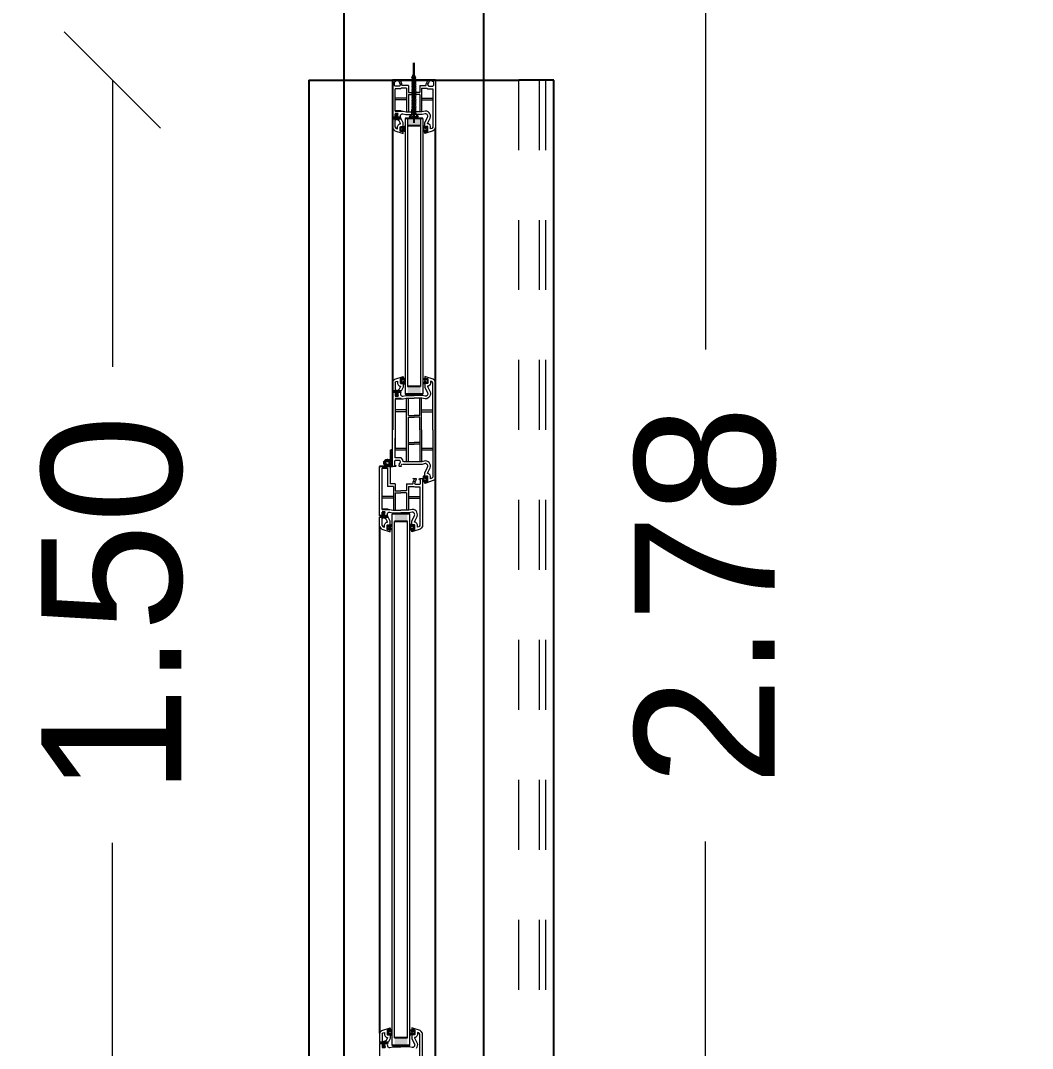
# Model space of a CAD drawing. Header units: metres. Extents: x -355 to 973, y -73 to 238.
# Drawn here: x 512.259 to 513.705, y 102.043 to 103.512 of the extents above; entities that cross this region are included whole.
import ezdxf

# ---------------------------------------------------------------- set-up
doc = ezdxf.new("R2010")
doc.units = ezdxf.units.M
doc.header["$LTSCALE"] = 3
doc.header["$MEASUREMENT"] = 0
doc.linetypes.add('202$0$HIDDEN', pattern=[0.375, 0.25, -0.125])
doc.linetypes.add('DASHED2', pattern=[0.375, 0.25, -0.125])
doc.layers.add('01B', color=10, linetype='Continuous')
doc.layers.add('5', color=2, linetype='Continuous')
doc.layers.add('05', color=21, linetype='Continuous', lineweight=5)
doc.layers.add('15', color=63, linetype='DASHED2', lineweight=15)
doc.styles.get("Standard").update_dxf_attribs({"font": 'arial.ttf'})
doc.dimstyles.new('ahmad', dxfattribs={"dimtxt": 0.2, "dimasz": 0.1375, "dimexe": 0, "dimexo": 0.0625, "dimgap": 0.09, "dimtad": 0, "dimzin": 0, "dimdsep": 46, "dimtxsty": 'Standard', "dimblk": 'OBLIQUE', "dimcen": 0.09, "dimclrd": 245, "dimclrt": 61, "dimadec": 0, "dimazin": 0, "dimtfac": 1, "dimtofl": 0, "dimtmove": 0, "dimatfit": 3, "dimldrblk": 'OBLIQUE', "dimfxl": 0, "dimfxlon": 1, "dimtolj": 1, "dimtzin": 0, "dimlwd": 13, "dimarcsym": 0})

# ---------------------------------------------------------------- blocks, each defined once
blk = doc.blocks.new('DSSSS')
at = {"layer": '05'}
for p, q in [((152.7604, -221.3864), (152.7604, -221.3872)), ((152.7604, -221.3872), (152.7664, -221.3872)), ((152.7664, -221.3872), (152.7664, -221.3863))]:
    blk.add_line(p, q, dxfattribs=at)
blk.add_lwpolyline([(152.7664, -221.3863), (152.7646, -221.3863), (152.7646, -221.384), (152.7657, -221.384), (152.7654, -221.383), (152.7617, -221.383), (152.7617, -221.3838), (152.7623, -221.3841), (152.763, -221.3847), (152.763, -221.3859), (152.7619, -221.3864), (152.7604, -221.3864)], dxfattribs=at)
blk = doc.blocks.new('ddd')
at = {"layer": '01B'}
for points in [[(1655.8293, 1003.8705), (1655.8184, 1003.8705), (1655.8184, 1003.889), (1655.8293, 1003.889)], [(1656.2018, 1003.8705), (1656.2127, 1003.8705), (1656.2127, 1003.889), (1656.2018, 1003.889)], [(1656.3947, 1003.8518), (1656.3838, 1003.8518), (1656.3838, 1003.8703), (1656.3947, 1003.8703)], [(1657.1326, 1003.8703), (1657.1435, 1003.8703), (1657.1435, 1003.8518), (1657.1326, 1003.8518)]]:
    blk.add_hatch(color=143, dxfattribs=at).paths.add_polyline_path(points)
at = {"layer": '01B', "color": 32}
for p in [(1655.7637, 1004.0793), (1655.7637, 1003.7293)]:
    blk.add_line(p, (1655.7637, 1004.0293), dxfattribs=at)
at = {"layer": '01B', "color": 143}
for p, q in [((1655.7637, 1003.9104), (1655.7637, 1003.8491)), ((1657.1951, 1003.9104), (1655.8322, 1003.9104)), ((1655.7802, 1003.8793), (1655.7393, 1003.8793)), ((1655.7393, 1003.8793), (1655.8247, 1003.8793)), ((1655.7608, 1003.8819), (1655.7555, 1003.8793)), ((1655.7608, 1003.8768), (1655.7555, 1003.8793)), ((1655.7608, 1003.8819), (1655.7587, 1003.8793)), ((1655.7608, 1003.8768), (1655.7587, 1003.8793)), ((1655.7621, 1003.8819), (1655.76, 1003.8793)), ((1655.7621, 1003.8768), (1655.76, 1003.8793)), ((1655.7608, 1003.8819), (1655.7616, 1003.8813)), ((1655.7633, 1003.8819), (1655.7612, 1003.8793)), ((1655.7633, 1003.8768), (1655.7612, 1003.8793)), ((1655.7621, 1003.8819), (1655.7628, 1003.8813)), ((1655.7646, 1003.8819), (1655.7624, 1003.8793)), ((1655.7646, 1003.8768), (1655.7624, 1003.8793)), ((1655.7633, 1003.8819), (1655.7641, 1003.8813)), ((1655.7658, 1003.8819), (1655.7637, 1003.8793)), ((1655.7658, 1003.8768), (1655.7637, 1003.8793)), ((1655.7646, 1003.8819), (1655.7653, 1003.8813)), ((1655.7671, 1003.8819), (1655.7649, 1003.8793)), ((1655.7671, 1003.8768), (1655.7649, 1003.8793)), ((1655.7658, 1003.8819), (1655.7666, 1003.8813)), ((1655.7683, 1003.8819), (1655.7662, 1003.8793)), ((1655.7683, 1003.8768), (1655.7662, 1003.8793)), ((1655.7671, 1003.8819), (1655.7678, 1003.8813)), ((1655.7696, 1003.8819), (1655.7674, 1003.8793)), ((1655.7696, 1003.8768), (1655.7674, 1003.8793)), ((1655.7683, 1003.8819), (1655.769, 1003.8813)), ((1655.7708, 1003.8819), (1655.7687, 1003.8793)), ((1655.7708, 1003.8768), (1655.7687, 1003.8793)), ((1655.7696, 1003.8819), (1655.7703, 1003.8813)), ((1655.7721, 1003.8819), (1655.7699, 1003.8793)), ((1655.7721, 1003.8768), (1655.7699, 1003.8793)), ((1655.7708, 1003.8819), (1655.7715, 1003.8813)), ((1655.7733, 1003.8819), (1655.7712, 1003.8793)), ((1655.7733, 1003.8768), (1655.7712, 1003.8793)), ((1655.7721, 1003.8819), (1655.7728, 1003.8813)), ((1655.7745, 1003.8819), (1655.7724, 1003.8793)), ((1655.7745, 1003.8768), (1655.7724, 1003.8793)), ((1655.7733, 1003.8819), (1655.774, 1003.8813)), ((1655.7758, 1003.8819), (1655.7737, 1003.8793)), ((1655.7758, 1003.8768), (1655.7737, 1003.8793)), ((1655.7745, 1003.8819), (1655.7753, 1003.8813)), ((1655.777, 1003.8819), (1655.7749, 1003.8793)), ((1655.777, 1003.8768), (1655.7749, 1003.8793)), ((1655.7758, 1003.8819), (1655.7765, 1003.8813)), ((1655.7783, 1003.8819), (1655.7762, 1003.8793)), ((1655.7783, 1003.8768), (1655.7762, 1003.8793)), ((1655.777, 1003.8819), (1655.7778, 1003.8813)), ((1655.7795, 1003.8819), (1655.7774, 1003.8793)), ((1655.7795, 1003.8768), (1655.7774, 1003.8793)), ((1655.7783, 1003.8819), (1655.779, 1003.8813)), ((1655.7808, 1003.8819), (1655.7786, 1003.8793)), ((1655.7808, 1003.8768), (1655.7786, 1003.8793)), ((1655.7795, 1003.8819), (1655.7803, 1003.8813)), ((1655.782, 1003.8819), (1655.7799, 1003.8793)), ((1655.782, 1003.8768), (1655.7799, 1003.8793)), ((1655.7808, 1003.8819), (1655.7815, 1003.8813)), ((1655.7833, 1003.8819), (1655.7811, 1003.8793)), ((1655.7833, 1003.8768), (1655.7811, 1003.8793)), ((1655.782, 1003.8819), (1655.7827, 1003.8813)), ((1655.7845, 1003.8819), (1655.7824, 1003.8793)), ((1655.7845, 1003.8768), (1655.7824, 1003.8793)), ((1655.7833, 1003.8819), (1655.784, 1003.8813)), ((1655.7858, 1003.8819), (1655.7836, 1003.8793)), ((1655.7858, 1003.8768), (1655.7836, 1003.8793)), ((1655.7845, 1003.8819), (1655.7852, 1003.8813)), ((1655.787, 1003.8819), (1655.7849, 1003.8793)), ((1655.787, 1003.8768), (1655.7849, 1003.8793)), ((1655.7858, 1003.8819), (1655.7865, 1003.8813)), ((1655.7882, 1003.8819), (1655.7861, 1003.8793)), ((1655.7882, 1003.8768), (1655.7861, 1003.8793)), ((1655.787, 1003.8819), (1655.7877, 1003.8813)), ((1655.7895, 1003.8819), (1655.7874, 1003.8793)), ((1655.7895, 1003.8768), (1655.7874, 1003.8793)), ((1655.7882, 1003.8819), (1655.789, 1003.8813)), ((1655.7907, 1003.8819), (1655.7886, 1003.8793)), ((1655.7907, 1003.8768), (1655.7886, 1003.8793)), ((1655.7895, 1003.8819), (1655.7902, 1003.8813)), ((1655.792, 1003.8819), (1655.7899, 1003.8793)), ((1655.792, 1003.8768), (1655.7899, 1003.8793)), ((1655.7907, 1003.8819), (1655.7915, 1003.8813)), ((1655.7932, 1003.8819), (1655.7911, 1003.8793)), ((1655.7932, 1003.8768), (1655.7911, 1003.8793)), ((1655.792, 1003.8819), (1655.7927, 1003.8813)), ((1655.7945, 1003.8819), (1655.7923, 1003.8793)), ((1655.7945, 1003.8768), (1655.7923, 1003.8793)), ((1655.7932, 1003.8819), (1655.794, 1003.8813)), ((1655.7957, 1003.8819), (1655.7936, 1003.8793)), ((1655.7957, 1003.8768), (1655.7936, 1003.8793)), ((1655.7945, 1003.8819), (1655.7952, 1003.8813)), ((1655.797, 1003.8819), (1655.7948, 1003.8793)), ((1655.797, 1003.8768), (1655.7948, 1003.8793)), ((1655.7957, 1003.8819), (1655.7965, 1003.8813)), ((1655.7982, 1003.8819), (1655.7961, 1003.8793)), ((1655.7982, 1003.8768), (1655.7961, 1003.8793)), ((1655.797, 1003.8819), (1655.7977, 1003.8813)), ((1655.7995, 1003.8819), (1655.7973, 1003.8793)), ((1655.7995, 1003.8768), (1655.7973, 1003.8793)), ((1655.7982, 1003.8819), (1655.7989, 1003.8813)), ((1655.8007, 1003.8819), (1655.7986, 1003.8793)), ((1655.8007, 1003.8768), (1655.7986, 1003.8793)), ((1655.7995, 1003.8819), (1655.8002, 1003.8813)), ((1655.8019, 1003.8819), (1655.7998, 1003.8793)), ((1655.8019, 1003.8768), (1655.7998, 1003.8793)), ((1655.8007, 1003.8819), (1655.8014, 1003.8813)), ((1655.8032, 1003.8819), (1655.8011, 1003.8793)), ((1655.8032, 1003.8768), (1655.8011, 1003.8793)), ((1655.8019, 1003.8819), (1655.8027, 1003.8813)), ((1655.8044, 1003.8819), (1655.8023, 1003.8793)), ((1655.8044, 1003.8768), (1655.8023, 1003.8793)), ((1655.8032, 1003.8819), (1655.8039, 1003.8813)), ((1655.8057, 1003.8819), (1655.8036, 1003.8793)), ((1655.8057, 1003.8768), (1655.8036, 1003.8793)), ((1655.8044, 1003.8819), (1655.8052, 1003.8813)), ((1655.8114, 1003.8819), (1655.8057, 1003.8819)), ((1655.8057, 1003.8819), (1655.8057, 1003.8793)), ((1655.8057, 1003.8768), (1655.8057, 1003.8793)), ((1655.8168, 1003.8855), (1655.8114, 1003.8819)), ((1655.8168, 1003.8803), (1655.8147, 1003.8803)), ((1655.8147, 1003.8803), (1655.8147, 1003.8793)), ((1655.8147, 1003.8784), (1655.8147, 1003.8793)), ((1655.8168, 1003.8855), (1655.8168, 1003.8803)), ((1655.8184, 1003.8923), (1655.8184, 1003.8672)), ((1655.8293, 1003.889), (1655.8293, 1003.8705)), ((1656.2018, 1003.889), (1656.2018, 1003.8705)), ((1656.2127, 1003.8923), (1656.2127, 1003.8672)), ((1655.7608, 1003.8768), (1655.7616, 1003.8774)), ((1655.7621, 1003.8768), (1655.7628, 1003.8774)), ((1655.7633, 1003.8768), (1655.7641, 1003.8774)), ((1655.7646, 1003.8768), (1655.7653, 1003.8774)), ((1655.7658, 1003.8768), (1655.7666, 1003.8774)), ((1655.7671, 1003.8768), (1655.7678, 1003.8774)), ((1655.7683, 1003.8768), (1655.769, 1003.8774)), ((1655.7696, 1003.8768), (1655.7703, 1003.8774)), ((1655.7708, 1003.8768), (1655.7715, 1003.8774)), ((1655.7721, 1003.8768), (1655.7728, 1003.8774)), ((1655.7733, 1003.8768), (1655.774, 1003.8774)), ((1655.7745, 1003.8768), (1655.7753, 1003.8774)), ((1655.7758, 1003.8768), (1655.7765, 1003.8774)), ((1655.777, 1003.8768), (1655.7778, 1003.8774)), ((1655.7783, 1003.8768), (1655.779, 1003.8774)), ((1655.7795, 1003.8768), (1655.7803, 1003.8774)), ((1655.7808, 1003.8768), (1655.7815, 1003.8774)), ((1655.782, 1003.8768), (1655.7827, 1003.8774)), ((1655.7833, 1003.8768), (1655.784, 1003.8774)), ((1655.7845, 1003.8768), (1655.7852, 1003.8774)), ((1655.7858, 1003.8768), (1655.7865, 1003.8774)), ((1655.787, 1003.8768), (1655.7877, 1003.8774)), ((1655.7882, 1003.8768), (1655.789, 1003.8774)), ((1655.7895, 1003.8768), (1655.7902, 1003.8774)), ((1655.7907, 1003.8768), (1655.7915, 1003.8774)), ((1655.792, 1003.8768), (1655.7927, 1003.8774)), ((1655.7932, 1003.8768), (1655.794, 1003.8774)), ((1655.7945, 1003.8768), (1655.7952, 1003.8774)), ((1655.7957, 1003.8768), (1655.7965, 1003.8774)), ((1655.797, 1003.8768), (1655.7977, 1003.8774)), ((1655.7982, 1003.8768), (1655.7989, 1003.8774)), ((1655.7995, 1003.8768), (1655.8002, 1003.8774)), ((1655.8007, 1003.8768), (1655.8014, 1003.8774)), ((1655.8019, 1003.8768), (1655.8027, 1003.8774)), ((1655.8032, 1003.8768), (1655.8039, 1003.8774)), ((1655.8044, 1003.8768), (1655.8052, 1003.8774)), ((1655.8114, 1003.8768), (1655.8057, 1003.8768)), ((1655.8168, 1003.8732), (1655.8114, 1003.8768)), ((1655.8168, 1003.8784), (1655.8147, 1003.8784)), ((1655.8168, 1003.8732), (1655.8168, 1003.8784)), ((1656.3838, 1003.8736), (1656.3838, 1003.8485)), ((1656.3947, 1003.8703), (1656.3947, 1003.8518)), ((1657.1326, 1003.8703), (1657.1326, 1003.8518)), ((1657.1435, 1003.8736), (1657.1435, 1003.8485)), ((1655.8082, 1003.8614), (1655.8082, 1003.8529)), ((1655.8119, 1003.8571), (1655.8119, 1003.8529)), ((1655.8123, 1003.8555), (1655.8122, 1003.8549)), ((1655.8174, 1003.8607), (1655.8174, 1003.8566)), ((1655.8174, 1003.8529), (1655.8174, 1003.8491)), ((1655.8189, 1003.8572), (1655.8178, 1003.8551)), ((1655.8181, 1003.8545), (1655.8189, 1003.8529)), ((1655.8189, 1003.8615), (1655.8189, 1003.8572)), ((1655.8189, 1003.8529), (1655.8189, 1003.8491)), ((1655.8209, 1003.8581), (1655.8193, 1003.8551)), ((1655.8193, 1003.8551), (1655.8204, 1003.8529)), ((1656.2065, 1003.8581), (1656.2081, 1003.8551)), ((1656.2081, 1003.8551), (1656.207, 1003.8529)), ((1656.2084, 1003.8615), (1656.2084, 1003.8572)), ((1656.2084, 1003.8572), (1656.2095, 1003.8551)), ((1656.2092, 1003.8545), (1656.2084, 1003.8529)), ((1656.2084, 1003.8529), (1656.2084, 1003.8491)), ((1656.2099, 1003.8607), (1656.2099, 1003.8566)), ((1656.2099, 1003.8529), (1656.2099, 1003.8491)), ((1656.215, 1003.8555), (1656.2152, 1003.8549)), ((1656.2154, 1003.8571), (1656.2154, 1003.8529)), ((1656.2192, 1003.8614), (1656.2192, 1003.8529)), ((1655.7637, 1003.8491), (1656.2637, 1003.8491)), ((1656.2921, 1003.8467), (1656.2921, 1003.8491)), ((1656.3159, 1003.8467), (1656.2921, 1003.8467)), ((1656.3159, 1003.8491), (1656.3159, 1003.8467)), ((1656.3159, 1003.8456), (1656.3159, 1003.8304)), ((1656.3185, 1003.8418), (1656.3185, 1003.8342)), ((1656.3774, 1003.8427), (1656.3774, 1003.8342)), ((1656.3812, 1003.8384), (1656.3812, 1003.8342)), ((1656.3816, 1003.8369), (1656.3814, 1003.8363)), ((1656.3866, 1003.842), (1656.3866, 1003.8379)), ((1656.3882, 1003.8385), (1656.3871, 1003.8364)), ((1656.3874, 1003.8358), (1656.3882, 1003.8342)), ((1656.3882, 1003.8428), (1656.3882, 1003.8385)), ((1656.3901, 1003.8395), (1656.3885, 1003.8364)), ((1656.3885, 1003.8364), (1656.3896, 1003.8342)), ((1657.1372, 1003.8395), (1657.1388, 1003.8364)), ((1657.1388, 1003.8364), (1657.1377, 1003.8342)), ((1657.1392, 1003.8428), (1657.1392, 1003.8385)), ((1657.1392, 1003.8385), (1657.1403, 1003.8364)), ((1657.14, 1003.8358), (1657.1392, 1003.8342)), ((1657.1407, 1003.842), (1657.1407, 1003.8379)), ((1657.1458, 1003.8369), (1657.1459, 1003.8363)), ((1657.1462, 1003.8384), (1657.1462, 1003.8342)), ((1656.3866, 1003.8342), (1656.3866, 1003.8304)), ((1656.3882, 1003.8342), (1656.3882, 1003.8304)), ((1656.4015, 1003.8304), (1657.1259, 1003.8304)), ((1657.1392, 1003.8342), (1657.1392, 1003.8304)), ((1657.1407, 1003.8342), (1657.1407, 1003.8304))]:
    blk.add_line(p, q, dxfattribs=at)
for radius in [0.00477, 0.00274]:
    blk.add_circle((1656.3109, 1003.8416), radius, dxfattribs=at)
at = {"layer": '05', "color": 143}
for p, q in [((1655.7637, 1003.9064), (1655.7637, 1003.9104)), ((1656.2637, 1003.9104), (1656.3322, 1003.9104)), ((1656.3322, 1003.9104), (1656.3349, 1003.9087)), ((1656.3349, 1003.9087), (1656.3362, 1003.907)), ((1655.7651, 1003.9057), (1655.7637, 1003.9064)), ((1655.7637, 1003.9013), (1655.7651, 1003.9014)), ((1655.7637, 1003.8972), (1655.7637, 1003.9013)), ((1655.764, 1003.897), (1655.7637, 1003.8972)), ((1655.7646, 1003.8971), (1655.764, 1003.897)), ((1655.7647, 1003.8984), (1655.7646, 1003.8971)), ((1655.7652, 1003.8989), (1655.7647, 1003.8984)), ((1655.7656, 1003.9063), (1655.7651, 1003.9057)), ((1655.7651, 1003.9014), (1655.7689, 1003.8999)), ((1655.7689, 1003.8971), (1655.7652, 1003.8989)), ((1655.7667, 1003.9078), (1655.7656, 1003.9073)), ((1655.7656, 1003.9073), (1655.7656, 1003.9063)), ((1655.771, 1003.9078), (1655.7667, 1003.9078)), ((1655.7687, 1003.8985), (1655.7678, 1003.899)), ((1655.7678, 1003.899), (1655.7683, 1003.8988)), ((1655.7683, 1003.8988), (1655.7687, 1003.8985)), ((1655.7689, 1003.8999), (1655.7702, 1003.8991)), ((1655.7701, 1003.8971), (1655.7689, 1003.8971)), ((1655.7712, 1003.8971), (1655.7701, 1003.8971)), ((1655.7702, 1003.8991), (1655.7715, 1003.8997)), ((1655.7716, 1003.9077), (1655.771, 1003.9078)), ((1655.7715, 1003.8967), (1655.7712, 1003.8971)), ((1655.7715, 1003.8997), (1655.7722, 1003.9006)), ((1655.7715, 1003.8878), (1655.7715, 1003.8967)), ((1655.7722, 1003.9067), (1655.7716, 1003.9077)), ((1655.7722, 1003.9006), (1655.7722, 1003.9067)), ((1655.7752, 1003.8982), (1655.776, 1003.8993)), ((1655.7754, 1003.8979), (1655.7752, 1003.8982)), ((1655.7754, 1003.8904), (1655.7754, 1003.8979)), ((1655.776, 1003.8993), (1655.776, 1003.9066)), ((1655.776, 1003.9066), (1655.8311, 1003.9066)), ((1655.7896, 1003.8904), (1655.7896, 1003.9066)), ((1655.7921, 1003.8904), (1655.7921, 1003.9066)), ((1655.8082, 1003.898), (1655.8081, 1003.8954)), ((1655.8081, 1003.8954), (1655.8091, 1003.891)), ((1655.8093, 1003.8999), (1655.8082, 1003.898)), ((1655.8103, 1003.9011), (1655.8093, 1003.8999)), ((1655.8122, 1003.9024), (1655.8103, 1003.9011)), ((1655.814, 1003.903), (1655.8122, 1003.9024)), ((1655.816, 1003.9031), (1655.814, 1003.903)), ((1655.818, 1003.9027), (1655.816, 1003.9031)), ((1655.8257, 1003.899), (1655.818, 1003.9027)), ((1655.8261, 1003.899), (1655.8257, 1003.899)), ((1655.8282, 1003.9026), (1655.8261, 1003.9005)), ((1655.8261, 1003.9005), (1655.8261, 1003.899)), ((1655.8301, 1003.9033), (1655.8282, 1003.9026)), ((1655.8334, 1003.9033), (1655.8301, 1003.9033)), ((1655.8311, 1003.9066), (1655.8323, 1003.9058)), ((1655.8323, 1003.9058), (1655.8328, 1003.9052)), ((1655.8328, 1003.9052), (1655.8334, 1003.9033)), ((1656.1945, 1003.9052), (1656.1939, 1003.9033)), ((1656.1939, 1003.9033), (1656.1973, 1003.9033)), ((1656.195, 1003.9058), (1656.1945, 1003.9052)), ((1656.1962, 1003.9066), (1656.195, 1003.9058)), ((1656.2637, 1003.9066), (1656.1962, 1003.9066)), ((1656.1973, 1003.9033), (1656.1992, 1003.9026)), ((1656.1992, 1003.9026), (1656.2012, 1003.9005)), ((1656.2012, 1003.9005), (1656.2012, 1003.899)), ((1656.2012, 1003.899), (1656.2017, 1003.899)), ((1656.2017, 1003.899), (1656.2093, 1003.9027)), ((1656.2093, 1003.9027), (1656.2113, 1003.9031)), ((1656.2113, 1003.9031), (1656.2133, 1003.903)), ((1656.2133, 1003.903), (1656.2152, 1003.9024)), ((1656.2152, 1003.9024), (1656.217, 1003.9011)), ((1656.217, 1003.9011), (1656.218, 1003.8999)), ((1656.218, 1003.8999), (1656.2192, 1003.898)), ((1656.2192, 1003.8954), (1656.2182, 1003.891)), ((1656.2192, 1003.898), (1656.2192, 1003.8954)), ((1656.2352, 1003.8904), (1656.2352, 1003.9066)), ((1656.2377, 1003.8904), (1656.2377, 1003.9066)), ((1656.2637, 1003.9066), (1656.3311, 1003.9066)), ((1656.2896, 1003.8904), (1656.2896, 1003.9066)), ((1656.2921, 1003.8904), (1656.2921, 1003.9066)), ((1656.3082, 1003.898), (1656.3081, 1003.8954)), ((1656.3081, 1003.8954), (1656.3091, 1003.891)), ((1656.3093, 1003.8999), (1656.3082, 1003.898)), ((1656.3103, 1003.9011), (1656.3093, 1003.8999)), ((1656.3122, 1003.9024), (1656.3103, 1003.9011)), ((1656.3124, 1003.8976), (1656.3119, 1003.8969)), ((1656.3119, 1003.8969), (1656.3119, 1003.8958)), ((1656.3119, 1003.8958), (1656.3129, 1003.8914)), ((1656.314, 1003.903), (1656.3122, 1003.9024)), ((1656.313, 1003.8983), (1656.3124, 1003.8976)), ((1656.3138, 1003.8989), (1656.313, 1003.8983)), ((1656.3147, 1003.8992), (1656.3138, 1003.8989)), ((1656.316, 1003.9031), (1656.314, 1003.903)), ((1656.3157, 1003.8993), (1656.3147, 1003.8992)), ((1656.3168, 1003.899), (1656.3157, 1003.8993)), ((1656.318, 1003.9027), (1656.316, 1003.9031)), ((1656.3248, 1003.8951), (1656.3168, 1003.899)), ((1656.3257, 1003.899), (1656.318, 1003.9027)), ((1656.3312, 1003.8951), (1656.3248, 1003.8951)), ((1656.3261, 1003.899), (1656.3257, 1003.899)), ((1656.3282, 1003.9026), (1656.3261, 1003.9005)), ((1656.3261, 1003.9005), (1656.3261, 1003.899)), ((1656.3301, 1003.9033), (1656.3282, 1003.9026)), ((1656.3296, 1003.8939), (1656.3296, 1003.8929)), ((1656.3303, 1003.8993), (1656.3299, 1003.8989)), ((1656.3299, 1003.8989), (1656.3299, 1003.8964)), ((1656.3299, 1003.8964), (1656.3313, 1003.8958)), ((1656.3334, 1003.9033), (1656.3301, 1003.9033)), ((1656.3308, 1003.8995), (1656.3303, 1003.8993)), ((1656.3365, 1003.8995), (1656.3308, 1003.8995)), ((1656.3311, 1003.9066), (1656.3323, 1003.9058)), ((1656.3316, 1003.8953), (1656.3312, 1003.8951)), ((1656.3313, 1003.8958), (1656.3316, 1003.8955)), ((1656.3316, 1003.8955), (1656.3316, 1003.8953)), ((1656.3323, 1003.9058), (1656.3328, 1003.9052)), ((1656.3328, 1003.9052), (1656.3334, 1003.9033)), ((1656.3362, 1003.907), (1656.3401, 1003.8953)), ((1656.3362, 1003.8953), (1656.3362, 1003.8957)), ((1656.3362, 1003.8957), (1656.3369, 1003.8957)), ((1656.3401, 1003.8953), (1656.3362, 1003.8953)), ((1656.3369, 1003.8993), (1656.3365, 1003.8995)), ((1656.3372, 1003.8989), (1656.3369, 1003.8993)), ((1656.3369, 1003.8957), (1656.3375, 1003.8958)), ((1656.3378, 1003.8966), (1656.3372, 1003.8989)), ((1656.3373, 1003.8929), (1656.3373, 1003.894)), ((1656.3375, 1003.8958), (1656.3377, 1003.8962)), ((1656.3377, 1003.8962), (1656.3378, 1003.8966)), ((1655.7715, 1003.8878), (1655.7817, 1003.8878)), ((1655.7754, 1003.8904), (1655.8091, 1003.8904)), ((1655.7817, 1003.8878), (1655.7817, 1003.8797)), ((1655.7817, 1003.8716), (1655.7817, 1003.8797)), ((1655.7842, 1003.8878), (1655.8091, 1003.8878)), ((1655.7842, 1003.8878), (1655.7842, 1003.8797)), ((1655.7842, 1003.8716), (1655.7842, 1003.8797)), ((1655.8091, 1003.891), (1655.8091, 1003.8841)), ((1655.8091, 1003.8841), (1655.8091, 1003.8797)), ((1655.8091, 1003.8754), (1655.8091, 1003.8797)), ((1655.8129, 1003.8754), (1655.8129, 1003.8797)), ((1656.2144, 1003.8754), (1656.2144, 1003.8797)), ((1656.2182, 1003.891), (1656.2182, 1003.8841)), ((1656.2637, 1003.8904), (1656.2182, 1003.8904)), ((1656.2431, 1003.8878), (1656.2182, 1003.8878)), ((1656.2182, 1003.8841), (1656.2182, 1003.8797)), ((1656.2182, 1003.8754), (1656.2182, 1003.8797)), ((1656.2431, 1003.8878), (1656.2431, 1003.8797)), ((1656.2431, 1003.8716), (1656.2431, 1003.8797)), ((1656.2637, 1003.8878), (1656.2457, 1003.8878)), ((1656.2457, 1003.8878), (1656.2457, 1003.8797)), ((1656.2457, 1003.8716), (1656.2457, 1003.8797)), ((1656.2637, 1003.8904), (1656.3091, 1003.8904)), ((1656.2637, 1003.8878), (1656.3091, 1003.8878)), ((1656.2817, 1003.8878), (1656.2817, 1003.8797)), ((1656.2817, 1003.8716), (1656.2817, 1003.8797)), ((1656.2842, 1003.8878), (1656.2842, 1003.8797)), ((1656.2842, 1003.8716), (1656.2842, 1003.8797)), ((1656.3091, 1003.891), (1656.3091, 1003.8833)), ((1656.3091, 1003.8833), (1656.3091, 1003.865)), ((1656.3129, 1003.8914), (1656.3129, 1003.8833)), ((1656.3129, 1003.8833), (1656.3129, 1003.8632)), ((1656.3296, 1003.8929), (1656.3373, 1003.8929)), ((1656.3588, 1003.8717), (1656.3588, 1003.8879)), ((1656.3614, 1003.8717), (1656.3614, 1003.8879)), ((1655.7715, 1003.8716), (1655.7817, 1003.8716)), ((1655.7715, 1003.8716), (1655.7715, 1003.8628)), ((1655.7754, 1003.8691), (1655.8091, 1003.8691)), ((1655.7754, 1003.8691), (1655.7754, 1003.8615)), ((1655.7842, 1003.8716), (1655.8091, 1003.8716)), ((1655.7896, 1003.8691), (1655.7896, 1003.8529)), ((1655.7921, 1003.8691), (1655.7921, 1003.8529)), ((1655.8081, 1003.864), (1655.8091, 1003.8685)), ((1655.8091, 1003.8685), (1655.8091, 1003.8754)), ((1655.8119, 1003.8636), (1655.8129, 1003.868)), ((1655.8129, 1003.868), (1655.8129, 1003.8754)), ((1655.8296, 1003.8656), (1655.8296, 1003.8665)), ((1655.8296, 1003.8665), (1655.8373, 1003.8665)), ((1655.8373, 1003.8665), (1655.8373, 1003.8654)), ((1656.1977, 1003.8665), (1656.19, 1003.8665)), ((1656.19, 1003.8665), (1656.19, 1003.8654)), ((1656.1977, 1003.8656), (1656.1977, 1003.8665)), ((1656.2144, 1003.868), (1656.2144, 1003.8754)), ((1656.2154, 1003.8636), (1656.2144, 1003.868)), ((1656.2182, 1003.8685), (1656.2182, 1003.8754)), ((1656.2431, 1003.8716), (1656.2182, 1003.8716)), ((1656.3091, 1003.8691), (1656.2182, 1003.8691)), ((1656.2192, 1003.864), (1656.2182, 1003.8685)), ((1656.2352, 1003.8691), (1656.2352, 1003.8529)), ((1656.2377, 1003.8691), (1656.2377, 1003.8529)), ((1656.3091, 1003.8716), (1656.2457, 1003.8716)), ((1656.2896, 1003.8529), (1656.2896, 1003.8691)), ((1656.2921, 1003.8529), (1656.2921, 1003.8691)), ((1656.3408, 1003.8691), (1656.3509, 1003.8691)), ((1656.3446, 1003.8717), (1656.3783, 1003.8717)), ((1656.3509, 1003.8691), (1656.3509, 1003.861)), ((1656.3534, 1003.8691), (1656.3783, 1003.8691)), ((1656.3534, 1003.8691), (1656.3534, 1003.861)), ((1655.764, 1003.8625), (1655.7637, 1003.8623)), ((1655.7637, 1003.8623), (1655.7637, 1003.8581)), ((1655.7637, 1003.8581), (1655.7651, 1003.858)), ((1655.7651, 1003.8537), (1655.7637, 1003.8531)), ((1655.7637, 1003.8531), (1655.7637, 1003.8491)), ((1655.7646, 1003.8623), (1655.764, 1003.8625)), ((1655.7647, 1003.8611), (1655.7646, 1003.8623)), ((1655.7652, 1003.8606), (1655.7647, 1003.8611)), ((1655.7651, 1003.858), (1655.7689, 1003.8595)), ((1655.7656, 1003.8532), (1655.7651, 1003.8537)), ((1655.7689, 1003.8624), (1655.7652, 1003.8606)), ((1655.7656, 1003.8521), (1655.7656, 1003.8532)), ((1655.7667, 1003.8516), (1655.7656, 1003.8521)), ((1655.771, 1003.8516), (1655.7667, 1003.8516)), ((1655.7687, 1003.8609), (1655.7678, 1003.8604)), ((1655.7678, 1003.8604), (1655.7683, 1003.8606)), ((1655.7683, 1003.8606), (1655.7687, 1003.8609)), ((1655.7701, 1003.8623), (1655.7689, 1003.8624)), ((1655.7689, 1003.8595), (1655.7702, 1003.8603)), ((1655.7712, 1003.8623), (1655.7701, 1003.8623)), ((1655.7702, 1003.8603), (1655.7715, 1003.8597)), ((1655.7716, 1003.8517), (1655.771, 1003.8516)), ((1655.7715, 1003.8628), (1655.7712, 1003.8623)), ((1655.7715, 1003.8597), (1655.7722, 1003.8589)), ((1655.7722, 1003.8528), (1655.7716, 1003.8517)), ((1655.7722, 1003.8589), (1655.7722, 1003.8528)), ((1655.7754, 1003.8615), (1655.7752, 1003.8613)), ((1655.7752, 1003.8613), (1655.776, 1003.8601)), ((1655.776, 1003.8601), (1655.776, 1003.8529)), ((1655.8082, 1003.8529), (1655.776, 1003.8529)), ((1655.8082, 1003.8614), (1655.8081, 1003.864)), ((1655.8119, 1003.8626), (1655.8119, 1003.8636)), ((1655.8124, 1003.8618), (1655.8119, 1003.8626)), ((1655.814, 1003.8565), (1655.8119, 1003.8571)), ((1655.8174, 1003.8529), (1655.8119, 1003.8529)), ((1655.8143, 1003.8543), (1655.8122, 1003.8549)), ((1655.8144, 1003.8549), (1655.8123, 1003.8555)), ((1655.813, 1003.8611), (1655.8124, 1003.8618)), ((1655.8138, 1003.8605), (1655.813, 1003.8611)), ((1655.8147, 1003.8603), (1655.8138, 1003.8605)), ((1655.816, 1003.8563), (1655.814, 1003.8565)), ((1655.8165, 1003.8541), (1655.8143, 1003.8543)), ((1655.8164, 1003.8547), (1655.8144, 1003.8549)), ((1655.8157, 1003.8602), (1655.8147, 1003.8603)), ((1655.8168, 1003.8604), (1655.8157, 1003.8602)), ((1655.8174, 1003.8566), (1655.816, 1003.8563)), ((1655.8178, 1003.8551), (1655.8164, 1003.8547)), ((1655.8181, 1003.8545), (1655.8165, 1003.8541)), ((1655.8174, 1003.8607), (1655.8168, 1003.8604)), ((1655.8248, 1003.8643), (1655.8189, 1003.8615)), ((1655.8311, 1003.8529), (1655.8204, 1003.8529)), ((1655.8257, 1003.8605), (1655.8209, 1003.8581)), ((1655.8312, 1003.8643), (1655.8248, 1003.8643)), ((1655.8261, 1003.8605), (1655.8257, 1003.8605)), ((1655.8261, 1003.859), (1655.8261, 1003.8605)), ((1655.8282, 1003.8568), (1655.8261, 1003.859)), ((1655.8301, 1003.8561), (1655.8282, 1003.8568)), ((1655.8299, 1003.863), (1655.8313, 1003.8637)), ((1655.8299, 1003.8605), (1655.8299, 1003.863)), ((1655.8303, 1003.8601), (1655.8299, 1003.8605)), ((1655.8334, 1003.8561), (1655.8301, 1003.8561)), ((1655.8308, 1003.8599), (1655.8303, 1003.8601)), ((1655.8365, 1003.8599), (1655.8308, 1003.8599)), ((1655.8311, 1003.8529), (1655.8323, 1003.8536)), ((1655.8316, 1003.8641), (1655.8312, 1003.8643)), ((1655.8313, 1003.8637), (1655.8316, 1003.8639)), ((1655.8316, 1003.8639), (1655.8316, 1003.8641)), ((1655.8322, 1003.8491), (1655.8349, 1003.8507)), ((1655.8323, 1003.8536), (1655.8328, 1003.8543)), ((1655.8328, 1003.8543), (1655.8334, 1003.8561)), ((1655.8349, 1003.8507), (1655.8362, 1003.8524)), ((1655.8362, 1003.8524), (1655.8401, 1003.8641)), ((1655.8401, 1003.8641), (1655.8362, 1003.8641)), ((1655.8362, 1003.8641), (1655.8362, 1003.8638)), ((1655.8362, 1003.8638), (1655.8369, 1003.8638)), ((1655.8369, 1003.8602), (1655.8365, 1003.8599)), ((1655.8369, 1003.8638), (1655.8375, 1003.8637)), ((1655.8372, 1003.8605), (1655.8369, 1003.8602)), ((1655.8378, 1003.8628), (1655.8372, 1003.8605)), ((1655.8375, 1003.8637), (1655.8377, 1003.8632)), ((1655.8377, 1003.8632), (1655.8378, 1003.8628)), ((1656.1911, 1003.8524), (1656.1872, 1003.8641)), ((1656.1872, 1003.8641), (1656.1911, 1003.8641)), ((1656.1896, 1003.8632), (1656.1895, 1003.8628)), ((1656.1895, 1003.8628), (1656.1902, 1003.8605)), ((1656.1899, 1003.8637), (1656.1896, 1003.8632)), ((1656.1904, 1003.8638), (1656.1899, 1003.8637)), ((1656.1902, 1003.8605), (1656.1905, 1003.8602)), ((1656.1911, 1003.8638), (1656.1904, 1003.8638)), ((1656.1905, 1003.8602), (1656.1908, 1003.8599)), ((1656.1908, 1003.8599), (1656.1965, 1003.8599)), ((1656.1911, 1003.8641), (1656.1911, 1003.8638)), ((1656.1924, 1003.8507), (1656.1911, 1003.8524)), ((1656.1951, 1003.8491), (1656.1924, 1003.8507)), ((1656.1945, 1003.8543), (1656.1939, 1003.8561)), ((1656.1939, 1003.8561), (1656.1973, 1003.8561)), ((1656.195, 1003.8536), (1656.1945, 1003.8543)), ((1656.1962, 1003.8529), (1656.195, 1003.8536)), ((1656.1957, 1003.8641), (1656.1961, 1003.8643)), ((1656.1957, 1003.8639), (1656.1957, 1003.8641)), ((1656.196, 1003.8637), (1656.1957, 1003.8639)), ((1656.1974, 1003.863), (1656.196, 1003.8637)), ((1656.1961, 1003.8643), (1656.2025, 1003.8643)), ((1656.1962, 1003.8529), (1656.207, 1003.8529)), ((1656.1965, 1003.8599), (1656.197, 1003.8601)), ((1656.197, 1003.8601), (1656.1974, 1003.8605)), ((1656.1973, 1003.8561), (1656.1992, 1003.8568)), ((1656.1974, 1003.8605), (1656.1974, 1003.863)), ((1656.1992, 1003.8568), (1656.2012, 1003.859)), ((1656.2012, 1003.859), (1656.2012, 1003.8605)), ((1656.2012, 1003.8605), (1656.2017, 1003.8605)), ((1656.2017, 1003.8605), (1656.2065, 1003.8581)), ((1656.2025, 1003.8643), (1656.2084, 1003.8615)), ((1656.2092, 1003.8545), (1656.2109, 1003.8541)), ((1656.2095, 1003.8551), (1656.2109, 1003.8547)), ((1656.2099, 1003.8607), (1656.2106, 1003.8604)), ((1656.2099, 1003.8566), (1656.2113, 1003.8563)), ((1656.2099, 1003.8529), (1656.2154, 1003.8529)), ((1656.2106, 1003.8604), (1656.2116, 1003.8602)), ((1656.2109, 1003.8547), (1656.2129, 1003.8549)), ((1656.2109, 1003.8541), (1656.213, 1003.8543)), ((1656.2113, 1003.8563), (1656.2133, 1003.8565)), ((1656.2116, 1003.8602), (1656.2126, 1003.8603)), ((1656.2126, 1003.8603), (1656.2135, 1003.8605)), ((1656.2129, 1003.8549), (1656.215, 1003.8555)), ((1656.213, 1003.8543), (1656.2152, 1003.8549)), ((1656.2133, 1003.8565), (1656.2154, 1003.8571)), ((1656.2135, 1003.8605), (1656.2143, 1003.8611)), ((1656.2143, 1003.8611), (1656.2149, 1003.8618)), ((1656.2149, 1003.8618), (1656.2154, 1003.8626)), ((1656.2154, 1003.8626), (1656.2154, 1003.8636)), ((1656.2192, 1003.8614), (1656.2192, 1003.864)), ((1656.2192, 1003.8529), (1656.2896, 1003.8529)), ((1656.3038, 1003.8529), (1656.2754, 1003.8529)), ((1656.3064, 1003.8635), (1656.3038, 1003.8611)), ((1656.3038, 1003.8611), (1656.3038, 1003.8529)), ((1656.3087, 1003.8641), (1656.3064, 1003.8635)), ((1656.3083, 1003.86), (1656.3076, 1003.8594)), ((1656.3076, 1003.8594), (1656.3076, 1003.8528)), ((1656.3076, 1003.8528), (1656.3079, 1003.8522)), ((1656.3079, 1003.8522), (1656.3083, 1003.8519)), ((1656.3092, 1003.8603), (1656.3083, 1003.86)), ((1656.3083, 1003.8519), (1656.3138, 1003.8519)), ((1656.3091, 1003.8641), (1656.3087, 1003.8641)), ((1656.3102, 1003.8603), (1656.3092, 1003.8603)), ((1656.3114, 1003.859), (1656.3102, 1003.8603)), ((1656.3154, 1003.8583), (1656.3114, 1003.859)), ((1656.3129, 1003.8623), (1656.3132, 1003.8616)), ((1656.3132, 1003.8616), (1656.3139, 1003.8611)), ((1656.3138, 1003.8519), (1656.3142, 1003.8521)), ((1656.3139, 1003.8611), (1656.3146, 1003.8606)), ((1656.3142, 1003.8521), (1656.3144, 1003.8526)), ((1656.3144, 1003.8533), (1656.3147, 1003.8536)), ((1656.3144, 1003.8526), (1656.3144, 1003.8533)), ((1656.3146, 1003.8606), (1656.3154, 1003.8612)), ((1656.3147, 1003.8536), (1656.3157, 1003.8536)), ((1656.3154, 1003.8612), (1656.316, 1003.8616)), ((1656.316, 1003.8587), (1656.3154, 1003.8583)), ((1656.3157, 1003.8536), (1656.3159, 1003.8532)), ((1656.3159, 1003.8532), (1656.3159, 1003.8491)), ((1656.316, 1003.8616), (1656.316, 1003.8587)), ((1656.3408, 1003.8529), (1656.3408, 1003.8456)), ((1656.3408, 1003.8529), (1656.3509, 1003.8529)), ((1656.3446, 1003.8504), (1656.3446, 1003.8418)), ((1656.3446, 1003.8504), (1656.3783, 1003.8504)), ((1656.3509, 1003.8529), (1656.3509, 1003.861)), ((1656.3534, 1003.8529), (1656.3534, 1003.861)), ((1656.3534, 1003.8529), (1656.3783, 1003.8529)), ((1656.3588, 1003.8504), (1656.3588, 1003.8342)), ((1656.3614, 1003.8504), (1656.3614, 1003.8342)), ((1656.3773, 1003.8453), (1656.3783, 1003.8498)), ((1656.3783, 1003.8567), (1656.3783, 1003.861)), ((1656.3783, 1003.8498), (1656.3783, 1003.8567)), ((1656.3821, 1003.8567), (1656.3821, 1003.861)), ((1656.3821, 1003.8494), (1656.3821, 1003.8567)), ((1657.1452, 1003.8567), (1657.1452, 1003.861)), ((1657.1452, 1003.8494), (1657.1452, 1003.8567)), ((1655.8174, 1003.8491), (1655.7637, 1003.8491)), ((1655.8322, 1003.8491), (1655.8189, 1003.8491)), ((1656.1951, 1003.8491), (1656.2084, 1003.8491)), ((1656.2099, 1003.8491), (1656.2637, 1003.8491)), ((1656.3159, 1003.8491), (1656.2637, 1003.8491)), ((1656.3159, 1003.8456), (1656.3408, 1003.8456)), ((1656.3185, 1003.8418), (1656.3446, 1003.8418)), ((1656.3774, 1003.8427), (1656.3773, 1003.8453)), ((1656.3811, 1003.845), (1656.3821, 1003.8494)), ((1656.3812, 1003.8439), (1656.3811, 1003.845)), ((1656.3817, 1003.8431), (1656.3812, 1003.8439)), ((1656.3832, 1003.8378), (1656.3812, 1003.8384)), ((1656.3835, 1003.8356), (1656.3814, 1003.8363)), ((1656.3836, 1003.8362), (1656.3816, 1003.8369)), ((1656.3822, 1003.8424), (1656.3817, 1003.8431)), ((1656.3831, 1003.8418), (1656.3822, 1003.8424)), ((1656.3839, 1003.8416), (1656.3831, 1003.8418)), ((1656.3852, 1003.8376), (1656.3832, 1003.8378)), ((1656.3857, 1003.8354), (1656.3835, 1003.8356)), ((1656.3856, 1003.8361), (1656.3836, 1003.8362)), ((1656.385, 1003.8415), (1656.3839, 1003.8416)), ((1656.386, 1003.8417), (1656.385, 1003.8415)), ((1656.3866, 1003.8379), (1656.3852, 1003.8376)), ((1656.3871, 1003.8364), (1656.3856, 1003.8361)), ((1656.3874, 1003.8358), (1656.3857, 1003.8354)), ((1656.3866, 1003.842), (1656.386, 1003.8417)), ((1656.394, 1003.8456), (1656.3882, 1003.8428)), ((1656.3949, 1003.8418), (1656.3901, 1003.8395)), ((1656.4005, 1003.8456), (1656.394, 1003.8456)), ((1656.3953, 1003.8418), (1656.3949, 1003.8418)), ((1656.3953, 1003.8403), (1656.3953, 1003.8418)), ((1656.3974, 1003.8382), (1656.3953, 1003.8403)), ((1656.3993, 1003.8374), (1656.3974, 1003.8382)), ((1656.3989, 1003.8469), (1656.3989, 1003.8479)), ((1656.3989, 1003.8479), (1656.4065, 1003.8479)), ((1656.3992, 1003.8444), (1656.4005, 1003.845)), ((1656.3992, 1003.8418), (1656.3992, 1003.8444)), ((1656.3996, 1003.8414), (1656.3992, 1003.8418)), ((1656.4026, 1003.8374), (1656.3993, 1003.8374)), ((1656.4, 1003.8412), (1656.3996, 1003.8414)), ((1656.4057, 1003.8412), (1656.4, 1003.8412)), ((1656.4009, 1003.8454), (1656.4005, 1003.8456)), ((1656.4005, 1003.845), (1656.4009, 1003.8452)), ((1656.4009, 1003.8452), (1656.4009, 1003.8454)), ((1656.4016, 1003.835), (1656.402, 1003.8356)), ((1656.402, 1003.8356), (1656.4026, 1003.8374)), ((1656.4093, 1003.8455), (1656.4054, 1003.8455)), ((1656.4054, 1003.8455), (1656.4054, 1003.8451)), ((1656.4054, 1003.8451), (1656.4061, 1003.8451)), ((1656.4055, 1003.8338), (1656.4093, 1003.8455)), ((1656.4061, 1003.8415), (1656.4057, 1003.8412)), ((1656.4061, 1003.8451), (1656.4067, 1003.845)), ((1656.4064, 1003.8419), (1656.4061, 1003.8415)), ((1656.407, 1003.8441), (1656.4064, 1003.8419)), ((1656.4065, 1003.8479), (1656.4065, 1003.8467)), ((1656.4067, 1003.845), (1656.4069, 1003.8445)), ((1656.4069, 1003.8445), (1656.407, 1003.8441)), ((1657.1219, 1003.8338), (1657.118, 1003.8455)), ((1657.118, 1003.8455), (1657.1219, 1003.8455)), ((1657.1204, 1003.8445), (1657.1203, 1003.8441)), ((1657.1203, 1003.8441), (1657.1209, 1003.8419)), ((1657.1206, 1003.845), (1657.1204, 1003.8445)), ((1657.1212, 1003.8451), (1657.1206, 1003.845)), ((1657.1285, 1003.8479), (1657.1208, 1003.8479)), ((1657.1208, 1003.8479), (1657.1208, 1003.8467)), ((1657.1209, 1003.8419), (1657.1212, 1003.8415)), ((1657.1219, 1003.8451), (1657.1212, 1003.8451)), ((1657.1212, 1003.8415), (1657.1216, 1003.8412)), ((1657.1216, 1003.8412), (1657.1273, 1003.8412)), ((1657.1219, 1003.8455), (1657.1219, 1003.8451)), ((1657.1253, 1003.8356), (1657.1247, 1003.8374)), ((1657.1247, 1003.8374), (1657.128, 1003.8374)), ((1657.1258, 1003.835), (1657.1253, 1003.8356)), ((1657.1265, 1003.8454), (1657.1269, 1003.8456)), ((1657.1265, 1003.8452), (1657.1265, 1003.8454)), ((1657.1268, 1003.845), (1657.1265, 1003.8452)), ((1657.1282, 1003.8444), (1657.1268, 1003.845)), ((1657.1269, 1003.8456), (1657.1333, 1003.8456)), ((1657.1273, 1003.8412), (1657.1278, 1003.8414)), ((1657.1278, 1003.8414), (1657.1282, 1003.8418)), ((1657.128, 1003.8374), (1657.1299, 1003.8382)), ((1657.1282, 1003.8418), (1657.1282, 1003.8444)), ((1657.1285, 1003.8469), (1657.1285, 1003.8479)), ((1657.1299, 1003.8382), (1657.132, 1003.8403)), ((1657.132, 1003.8403), (1657.132, 1003.8418)), ((1657.132, 1003.8418), (1657.1324, 1003.8418)), ((1657.1324, 1003.8418), (1657.1372, 1003.8395)), ((1657.1333, 1003.8456), (1657.1392, 1003.8428)), ((1657.14, 1003.8358), (1657.1416, 1003.8354)), ((1657.1403, 1003.8364), (1657.1417, 1003.8361)), ((1657.1407, 1003.842), (1657.1413, 1003.8417)), ((1657.1407, 1003.8379), (1657.1421, 1003.8376)), ((1657.1413, 1003.8417), (1657.1424, 1003.8415)), ((1657.1416, 1003.8354), (1657.1438, 1003.8356)), ((1657.1417, 1003.8361), (1657.1437, 1003.8362)), ((1657.1421, 1003.8376), (1657.1441, 1003.8378)), ((1657.1424, 1003.8415), (1657.1434, 1003.8416)), ((1657.1434, 1003.8416), (1657.1443, 1003.8418)), ((1657.1437, 1003.8362), (1657.1458, 1003.8369)), ((1657.1438, 1003.8356), (1657.1459, 1003.8363)), ((1657.1441, 1003.8378), (1657.1462, 1003.8384)), ((1657.1443, 1003.8418), (1657.1451, 1003.8424)), ((1657.1451, 1003.8424), (1657.1457, 1003.8431)), ((1657.1462, 1003.845), (1657.1452, 1003.8494)), ((1657.1457, 1003.8431), (1657.1462, 1003.8439)), ((1657.1462, 1003.8439), (1657.1462, 1003.845)), ((1656.3866, 1003.8304), (1656.3159, 1003.8304)), ((1656.3774, 1003.8342), (1656.3185, 1003.8342)), ((1656.3866, 1003.8342), (1656.3812, 1003.8342)), ((1656.4015, 1003.8304), (1656.3882, 1003.8304)), ((1656.4004, 1003.8342), (1656.3896, 1003.8342)), ((1656.4004, 1003.8342), (1656.4016, 1003.835)), ((1656.4015, 1003.8304), (1656.4042, 1003.8321)), ((1656.4042, 1003.8321), (1656.4055, 1003.8338)), ((1657.1232, 1003.8321), (1657.1219, 1003.8338)), ((1657.1259, 1003.8304), (1657.1232, 1003.8321)), ((1657.127, 1003.8342), (1657.1258, 1003.835)), ((1657.1259, 1003.8304), (1657.1392, 1003.8304)), ((1657.127, 1003.8342), (1657.1377, 1003.8342)), ((1657.1407, 1003.8342), (1657.1462, 1003.8342)), ((1657.1407, 1003.8304), (1657.214, 1003.8304))]:
    blk.add_line(p, q, dxfattribs=at)
at = {"layer": '05', "color": 107}
for p, q in [((1655.8184, 1003.8923), (1656.2127, 1003.8923)), ((1655.8184, 1003.889), (1656.2018, 1003.889)), ((1655.8184, 1003.8705), (1656.2018, 1003.8705)), ((1655.8184, 1003.8672), (1656.2127, 1003.8672)), ((1657.1435, 1003.8736), (1656.3838, 1003.8736)), ((1657.1326, 1003.8703), (1656.3947, 1003.8703)), ((1657.1326, 1003.8518), (1656.3947, 1003.8518)), ((1657.1435, 1003.8485), (1656.3838, 1003.8485))]:
    blk.add_line(p, q, dxfattribs=at)
at = {"layer": '05', "color": 143}
for points in [[(1655.7637, 1003.9104), (1655.8322, 1003.9104), (1655.8349, 1003.9087), (1655.8362, 1003.907), (1655.8401, 1003.8953), (1655.8362, 1003.8953), (1655.8362, 1003.8957), (1655.8369, 1003.8957), (1655.8375, 1003.8958), (1655.8377, 1003.8962), (1655.8378, 1003.8966), (1655.8372, 1003.8989), (1655.8369, 1003.8993), (1655.8365, 1003.8995), (1655.8308, 1003.8995), (1655.8303, 1003.8993), (1655.8299, 1003.8989), (1655.8299, 1003.8964), (1655.8313, 1003.8958), (1655.8316, 1003.8955), (1655.8316, 1003.8953), (1655.8312, 1003.8951), (1655.8248, 1003.8951), (1655.8168, 1003.899), (1655.8157, 1003.8993), (1655.8147, 1003.8992), (1655.8138, 1003.8989), (1655.813, 1003.8983), (1655.8124, 1003.8976), (1655.8119, 1003.8969), (1655.8119, 1003.8958), (1655.8129, 1003.8914), (1655.8129, 1003.8841), (1655.8129, 1003.8797)], [(1656.2637, 1003.9104), (1656.1951, 1003.9104), (1656.1924, 1003.9087), (1656.1911, 1003.907), (1656.1872, 1003.8953), (1656.1911, 1003.8953), (1656.1911, 1003.8957), (1656.1904, 1003.8957), (1656.1899, 1003.8958), (1656.1896, 1003.8962), (1656.1895, 1003.8966), (1656.1902, 1003.8989), (1656.1905, 1003.8993), (1656.1908, 1003.8995), (1656.1965, 1003.8995), (1656.197, 1003.8993), (1656.1974, 1003.8989), (1656.1974, 1003.8964), (1656.196, 1003.8958), (1656.1957, 1003.8955), (1656.1957, 1003.8953), (1656.1961, 1003.8951), (1656.2025, 1003.8951), (1656.2106, 1003.899), (1656.2116, 1003.8993), (1656.2126, 1003.8992), (1656.2135, 1003.8989), (1656.2143, 1003.8983), (1656.2149, 1003.8976), (1656.2154, 1003.8969), (1656.2154, 1003.8958), (1656.2144, 1003.8914), (1656.2144, 1003.8841), (1656.2144, 1003.8797)], [(1656.3373, 1003.894), (1656.3349, 1003.894), (1656.3349, 1003.8969), (1656.3364, 1003.8969), (1656.336, 1003.8982), (1656.3312, 1003.8982), (1656.3312, 1003.8972), (1656.332, 1003.8969), (1656.3329, 1003.8961), (1656.3329, 1003.8945), (1656.3315, 1003.8939), (1656.3296, 1003.8939)], [(1656.3329, 1003.8917), (1656.4015, 1003.8917), (1656.4042, 1003.89), (1656.4055, 1003.8883), (1656.4093, 1003.8766), (1656.4054, 1003.8766), (1656.4054, 1003.877), (1656.4061, 1003.877), (1656.4067, 1003.8771), (1656.4069, 1003.8775), (1656.407, 1003.878), (1656.4064, 1003.8802), (1656.4061, 1003.8806), (1656.4057, 1003.8808), (1656.4, 1003.8808), (1656.3996, 1003.8807), (1656.3992, 1003.8803), (1656.3992, 1003.8777), (1656.4005, 1003.8771), (1656.4009, 1003.8768), (1656.4009, 1003.8766), (1656.4005, 1003.8765), (1656.394, 1003.8765), (1656.386, 1003.8804), (1656.385, 1003.8806), (1656.3839, 1003.8805), (1656.3831, 1003.8802), (1656.3822, 1003.8796), (1656.3817, 1003.879), (1656.3812, 1003.8782), (1656.3811, 1003.8771), (1656.3821, 1003.8727), (1656.3821, 1003.8654), (1656.3821, 1003.861)], [(1656.3408, 1003.8691), (1656.3408, 1003.878), (1656.3404, 1003.8784), (1656.3393, 1003.8784), (1656.3381, 1003.8784), (1656.3344, 1003.8802), (1656.3339, 1003.8797), (1656.3338, 1003.8785), (1656.3333, 1003.8783), (1656.3329, 1003.8785), (1656.3329, 1003.8826), (1656.3343, 1003.8828), (1656.3381, 1003.8813), (1656.3394, 1003.8805), (1656.3408, 1003.881), (1656.3414, 1003.8819), (1656.3414, 1003.888), (1656.3409, 1003.889), (1656.3403, 1003.8891), (1656.336, 1003.8891), (1656.3348, 1003.8887), (1656.3348, 1003.8876), (1656.3343, 1003.8871), (1656.3329, 1003.8877), (1656.3329, 1003.8917)], [(1656.3446, 1003.8717), (1656.3446, 1003.8792), (1656.3444, 1003.8795), (1656.3452, 1003.8806), (1656.3452, 1003.8879), (1656.4004, 1003.8879), (1656.4016, 1003.8871), (1656.402, 1003.8865), (1656.4026, 1003.8847), (1656.3993, 1003.8847), (1656.3974, 1003.8839), (1656.3953, 1003.8818), (1656.3953, 1003.8803), (1656.3949, 1003.8803), (1656.3873, 1003.884), (1656.3852, 1003.8845), (1656.3832, 1003.8843), (1656.3814, 1003.8837), (1656.3795, 1003.8825), (1656.3785, 1003.8812), (1656.3774, 1003.8794), (1656.3773, 1003.8768), (1656.3783, 1003.8723), (1656.3783, 1003.8654), (1656.3783, 1003.861)], [(1657.1944, 1003.8917), (1657.1259, 1003.8917), (1657.1232, 1003.89), (1657.1219, 1003.8883), (1657.118, 1003.8766), (1657.1219, 1003.8766), (1657.1219, 1003.877), (1657.1212, 1003.877), (1657.1206, 1003.8771), (1657.1204, 1003.8775), (1657.1203, 1003.878), (1657.1209, 1003.8802), (1657.1212, 1003.8806), (1657.1216, 1003.8808), (1657.1273, 1003.8808), (1657.1278, 1003.8807), (1657.1282, 1003.8803), (1657.1282, 1003.8777), (1657.1268, 1003.8771), (1657.1265, 1003.8768), (1657.1265, 1003.8766), (1657.1269, 1003.8765), (1657.1333, 1003.8765), (1657.1413, 1003.8804), (1657.1424, 1003.8806), (1657.1434, 1003.8805), (1657.1443, 1003.8802), (1657.1451, 1003.8796), (1657.1457, 1003.879), (1657.1462, 1003.8782), (1657.1462, 1003.8771), (1657.1452, 1003.8727), (1657.1452, 1003.8654), (1657.1452, 1003.861)], [(1657.1821, 1003.8879), (1657.127, 1003.8879), (1657.1258, 1003.8871), (1657.1253, 1003.8865), (1657.1247, 1003.8847), (1657.128, 1003.8847), (1657.1299, 1003.8839), (1657.132, 1003.8818), (1657.132, 1003.8803), (1657.1324, 1003.8803), (1657.1401, 1003.884), (1657.1421, 1003.8845), (1657.1441, 1003.8843), (1657.1459, 1003.8837), (1657.1478, 1003.8825)], [(1655.8373, 1003.8654), (1655.8349, 1003.8654), (1655.8349, 1003.8625), (1655.8364, 1003.8625), (1655.836, 1003.8612), (1655.8312, 1003.8612), (1655.8312, 1003.8622), (1655.832, 1003.8626), (1655.8329, 1003.8633), (1655.8329, 1003.8649), (1655.8315, 1003.8656), (1655.8296, 1003.8656)], [(1656.19, 1003.8654), (1656.1924, 1003.8654), (1656.1924, 1003.8625), (1656.1909, 1003.8625), (1656.1913, 1003.8612), (1656.1961, 1003.8612), (1656.1961, 1003.8622), (1656.1953, 1003.8626), (1656.1944, 1003.8633), (1656.1944, 1003.8649), (1656.1958, 1003.8656), (1656.1977, 1003.8656)], [(1656.4065, 1003.8467), (1656.4041, 1003.8467), (1656.4041, 1003.8438), (1656.4056, 1003.8438), (1656.4053, 1003.8425), (1656.4004, 1003.8425), (1656.4004, 1003.8435), (1656.4012, 1003.8439), (1656.4021, 1003.8446), (1656.4021, 1003.8462), (1656.4008, 1003.8469), (1656.3989, 1003.8469)], [(1657.1208, 1003.8467), (1657.1232, 1003.8467), (1657.1232, 1003.8438), (1657.1217, 1003.8438), (1657.1221, 1003.8425), (1657.1269, 1003.8425), (1657.1269, 1003.8435), (1657.1261, 1003.8439), (1657.1252, 1003.8446), (1657.1252, 1003.8462), (1657.1266, 1003.8469), (1657.1285, 1003.8469)]]:
    blk.add_lwpolyline(points, dxfattribs=at)
blk.add_lwpolyline([(1656.3376, 1003.8801), (1656.338, 1003.8799), (1656.337, 1003.8803)], close=True, dxfattribs=at)
at = {"layer": '15'}
for p, q in [((1657.2637, 1003.9793), (1655.7637, 1003.9793)), ((1655.7637, 1003.7793), (1657.2637, 1003.7793))]:
    blk.add_line(p, q, dxfattribs=at)
at = {"layer": '5', "color": 32}
for p, q in [((1657.2637, 1004.0793), (1655.7637, 1004.0793)), ((1655.7637, 1003.7293), (1657.2637, 1003.7293))]:
    blk.add_line(p, q, dxfattribs=at)
at = {"layer": '5', "color": 5, "linetype": '202$0$HIDDEN', "lineweight": 5, "ltscale": 0.1}
for p, q in [((1657.2637, 1004.0678), (1655.7637, 1004.0678)), ((1657.2637, 1004.059), (1655.7637, 1004.059)), ((1657.2637, 1004.0293), (1655.7637, 1004.0293))]:
    blk.add_line(p, q, dxfattribs=at)
at = {"layer": '01B', "color": 143, "yscale": 1.275494208194687, "zscale": 1.275494208194687}
for p, xscale in [((1460.9846, 1286.271), 1.275494208194687), ((1851.0427, 1286.271), -1.275494208194687), ((1461.5538, 1286.2523), 1.275494208194687), ((1851.9735, 1286.2523), -1.275494208194687)]:
    blk.add_blockref('DSSSS', p, dxfattribs=dict(at, xscale=xscale))
blk = doc.blocks.new('_Oblique')
at = {"color": 0, "linetype": 'ByBlock', "lineweight": -2}
blk.add_line((-0.5, -0.5), (0.5, 0.5), dxfattribs=at)
blk = doc.blocks.new('*D856')
at = {"color": 245, "lineweight": 13, "transparency": 16777216}
for p, q in [((513.2383, 104.0812), (513.2383, 103.0423)), ((513.2383, 101.3001), (513.2383, 102.339))]:
    blk.add_line(p, q, dxfattribs=at)
at = {"layer": 'Defpoints', "color": 0, "transparency": 16777216}
for p in [(516.3219, 104.0812), (513.2383, 101.3001), (516.3219, 101.3001)]:
    blk.add_point(p, dxfattribs=at)
at = {"color": 245, "lineweight": 13, "transparency": 16777216, "xscale": 0.1375, "yscale": 0.1375, "zscale": 0.1375}
for p, rotation in [((513.2383, 104.0812), 90), ((513.2383, 101.3001), 270)]:
    blk.add_blockref('_Oblique', p, dxfattribs=dict(at, rotation=rotation))
at = {"color": 61, "transparency": 16777216, "insert": (513.2383, 102.6906), "char_height": 0.2, "attachment_point": 5, "rotation": 90}
blk.add_mtext('\\A1;2.78', dxfattribs=at)
blk = doc.blocks.new('*D875')
at = {"color": 245, "lineweight": 13, "transparency": 16777216}
for p, q in [((512.3906, 103.4272), (512.3906, 103.0172)), ((512.3906, 101.9272), (512.3906, 102.3372))]:
    blk.add_line(p, q, dxfattribs=at)
at = {"layer": 'Defpoints', "color": 0, "transparency": 16777216}
for p in [(512.6713, 103.4272), (512.3906, 101.9272), (512.6713, 101.9272)]:
    blk.add_point(p, dxfattribs=at)
at = {"color": 245, "lineweight": 13, "transparency": 16777216, "xscale": 0.1375, "yscale": 0.1375, "zscale": 0.1375}
for p, rotation in [((512.3906, 103.4272), 90), ((512.3906, 101.9272), 270)]:
    blk.add_blockref('_Oblique', p, dxfattribs=dict(at, rotation=rotation))
at = {"color": 61, "transparency": 16777216, "insert": (512.3906, 102.6772), "char_height": 0.2, "attachment_point": 5, "rotation": 90}
blk.add_mtext('\\A1;1.50', dxfattribs=at)

msp = doc.modelspace()

# ---------------------------------------------------------------- linework, layer by layer
for p, q in [((512.7213, 104.2812), (512.7213, 91.4042)), ((512.9213, 94.3501), (512.9213, 103.8812))]:
    msp.add_line(p, q)

# ---------------------------------------------------------------- block references
at = {"layer": '05', "rotation": 270}
msp.add_blockref('ddd', (-491.058, 1759.1909), dxfattribs=at)

# ---------------------------------------------------------------- dimensions: what is measured, and where the dimension line sits
for base, p1, p2, picture, middle in [((513.2383, 101.3001), (516.3219, 104.0812), (516.3219, 101.3001), '*D856', (513.2383, 102.6906)), ((512.3906, 101.9272), (512.6713, 103.4272), (512.6713, 101.9272), '*D875', (512.3906, 102.6772))]:
    dim = msp.add_linear_dim(base=base, p1=p1, p2=p2, angle=270, dimstyle='ahmad')
    dim.commit()
    dim.dimension.update_dxf_attribs({"geometry": picture, "text_midpoint": middle})

doc.saveas('drawing.dxf')
